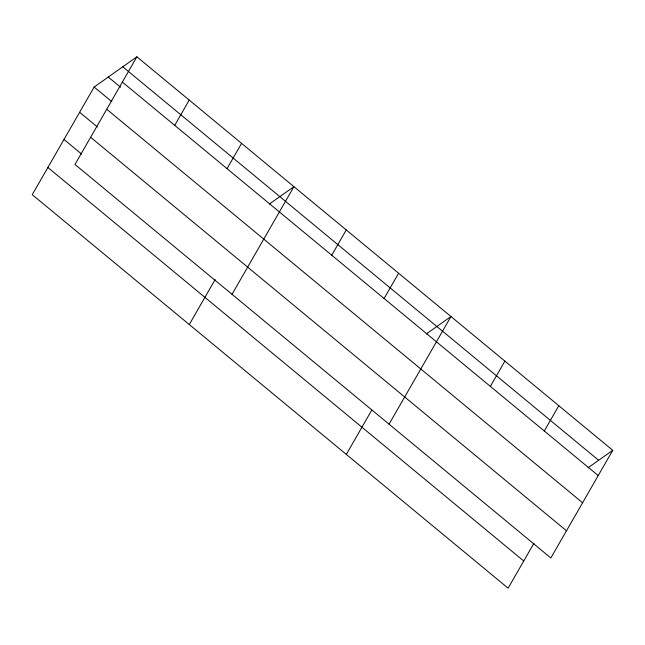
<?xml version="1.0" encoding="UTF-8"?>
<svg xmlns="http://www.w3.org/2000/svg" width="645" height="645" viewBox="0 0 645 645"><rect width="100%" height="100%" fill="white"/><g stroke="black" fill="none" stroke-linecap="round" stroke-linejoin="round"><path stroke-width="0.97" d="M136.893 56.808L74.989 164.459L550.846 557.965L612.75 450.315L136.893 56.808L94.154 87.035L32.25 194.685L508.107 588.192L533.987 543.179M174.706 125.364L189.235 100.096M227.056 168.651L241.585 143.383M189.283 324.54L215.164 279.535M232.023 294.314L293.927 186.671L269.328 204.062M331.74 255.218L346.268 229.951M384.081 298.506L398.618 273.238M346.317 454.394L371.705 410.236M389.056 424.168L450.96 316.526L426.361 333.917M490.361 386.387L504.89 361.119M544.291 430.981L558.82 405.713M588.151 467.706L612.75 450.315M122.792 66.79L598.649 460.288M122.365 82.076L598.221 475.583M108.255 77.061L120.575 87.244M94.154 87.035L111.859 101.676M106.731 109.263L582.588 502.769M79.625 112.303L97.322 126.944M90.623 137.272L566.479 530.779M63.992 139.489L81.697 154.131M47.883 167.498L523.74 561.005"/></g></svg>
